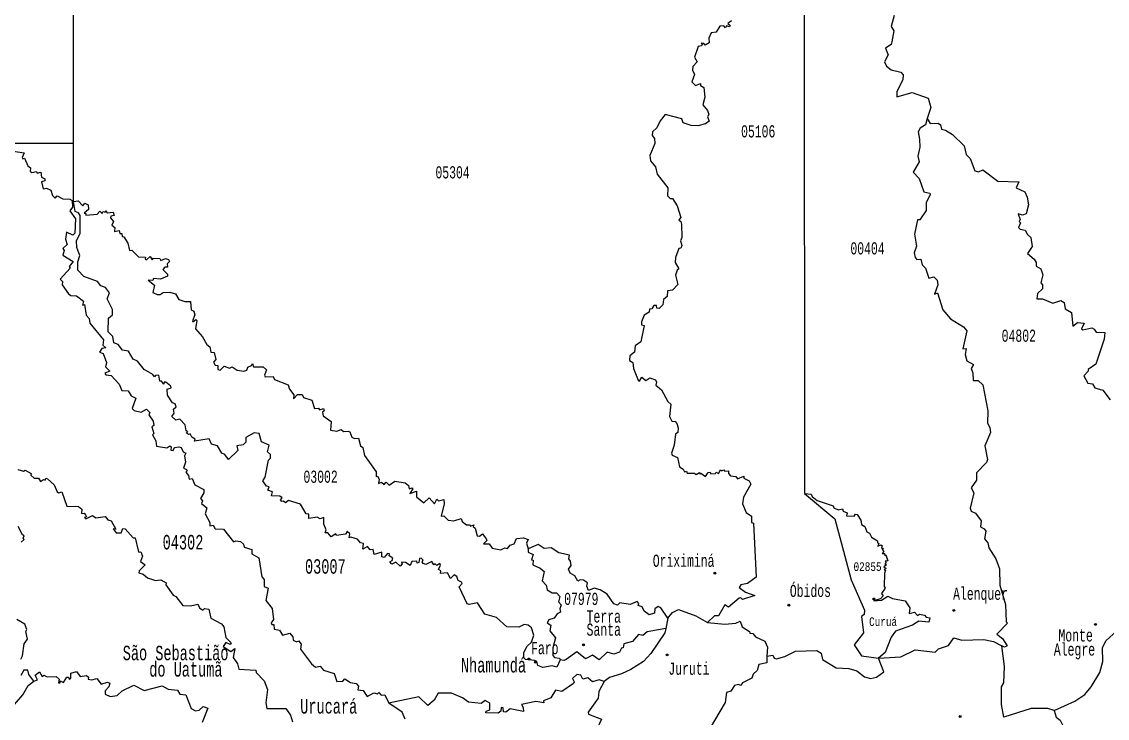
# Model space of a CAD drawing. Header units: millimetres. Extents: x 9851 to 10267, y 23387 to 23778.
# Drawn here: x 9999.4 to 10050.6, y 23700.3 to 23733.2 of the extents above; entities that cross this region are included whole.
import ezdxf
from ezdxf.enums import TextEntityAlignment as Align

# ---------------------------------------------------------------- set-up
doc = ezdxf.new("R2010")
doc.units = ezdxf.units.MM
doc.layers.add('3', color=7, linetype='Continuous')
doc.styles.add('MONOTXT', font='MONOTXT', dxfattribs={"height": 0.2})

# ---------------------------------------------------------------- blocks, each defined once
blk = doc.blocks.new('SEDE')
at = {"layer": '3', "color": 7, "linetype": 'Continuous'}
blk.add_circle((0, 0), 0.00451, dxfattribs=at)

msp = doc.modelspace()

# ---------------------------------------------------------------- linework, layer by layer
at = {"color": 7, "linetype": 'Continuous'}
for p, q in [((10036.303, 23740.325), (10036.319, 23710.888)), ((10001.802, 23727.432), (10001.802, 23737.074)), ((9998.834, 23727.432), (10001.802, 23727.432)), ((10001.806, 23724.687), (10001.802, 23727.432)), ((10029.865, 23705.014), (10029.772, 23704.527))]:
    msp.add_line(p, q, dxfattribs=at)
for points in [[(10032.875, 23733.212), (10032.703, 23733.089), (10032.808, 23732.999), (10032.778, 23732.931), (10032.639, 23732.976), (10032.581, 23732.887), (10032.503, 23732.98), (10032.325, 23732.962), (10032.153, 23732.674), (10031.914, 23732.65), (10031.806, 23732.39), (10031.809, 23732.18), (10031.63, 23732.059), (10031.557, 23732.147), (10031.435, 23732.152), (10031.491, 23732.108), (10031.46, 23732.031), (10031.292, 23732.009), (10031.131, 23731.493), (10031.246, 23731.271), (10031.039, 23731.052), (10031.028, 23730.877), (10031.119, 23730.678), (10030.992, 23730.335), (10031.167, 23730.154), (10031.41, 23730.251), (10031.411, 23730.164), (10031.562, 23730.067), (10031.604, 23729.602), (10031.524, 23729.252), (10031.741, 23728.982), (10031.801, 23728.796), (10031.737, 23728.678), (10031.809, 23728.48), (10031.643, 23728.358), (10031.279, 23728.263), (10030.962, 23728.264), (10030.594, 23728.392), (10030.526, 23728.584), (10029.739, 23728.792), (10029.5, 23728.499), (10029.351, 23728.168), (10029.144, 23727.97), (10029.125, 23727.805), (10029.231, 23727.656), (10029.255, 23727.424), (10029.009, 23726.848), (10029.046, 23726.6), (10029.277, 23726.322), (10029.365, 23725.972), (10029.861, 23725.336), (10029.856, 23724.954), (10029.971, 23724.817), (10030.084, 23724.824), (10030.304, 23724.483), (10030.476, 23723.928), (10030.388, 23723.821), (10030.485, 23723.742), (10030.505, 23723.607), (10030.533, 23722.987), (10030.465, 23722.825), (10030.529, 23722.599), (10030.483, 23722.472), (10030.391, 23722.465), (10030.219, 23722.038), (10030.209, 23721.798), (10030.387, 23721.507), (10030.3, 23721.441), (10030.227, 23721.205), (10030.33, 23720.769), (10030.087, 23720.5), (10029.845, 23720.464), (10029.84, 23720.199), (10029.664, 23720.055), (10029.628, 23719.805), (10029.456, 23719.623), (10029.353, 23719.642), (10029.325, 23719.773), (10029.208, 23719.77), (10029.117, 23719.613), (10028.995, 23719.596), (10028.981, 23719.465), (10028.741, 23719.318), (10028.62, 23719), (10028.628, 23718.86), (10028.743, 23718.831), (10028.594, 23718.058), (10028.326, 23717.868), (10028.297, 23717.574), (10028.078, 23717.397), (10028.057, 23717.182), (10028.215, 23717.073), (10028.249, 23716.801), (10028.465, 23716.239), (10028.535, 23716.201), (10028.632, 23716.392), (10028.829, 23716.238), (10029.022, 23716.355), (10029.277, 23716.264), (10029.331, 23716.158), (10029.297, 23716.008), (10029.566, 23715.784), (10029.867, 23715.232), (10030.01, 23715.118), (10029.94, 23714.524), (10030.054, 23714.303), (10030.204, 23714.3), (10030.288, 23714.208), (10030.346, 23713.988), (10030.342, 23713.782), (10030.223, 23713.703), (10030.161, 23713.17), (10030.032, 23712.795), (10030.069, 23712.711), (10030.325, 23712.589), (10030.42, 23712.157), (10030.594, 23712.047), (10030.65, 23711.919), (10030.752, 23711.946), (10030.772, 23711.853), (10031.127, 23711.85), (10031.208, 23711.785), (10031.353, 23711.885), (10031.379, 23711.806), (10031.426, 23711.849), (10031.65, 23711.696), (10031.764, 23711.888), (10031.862, 23711.903), (10031.897, 23711.821), (10032.12, 23711.834), (10032.146, 23711.899), (10032.259, 23711.837), (10032.357, 23712.018), (10032.395, 23711.964), (10032.515, 23712.018), (10032.551, 23711.955), (10032.733, 23711.971), (10032.734, 23711.832), (10032.827, 23711.734), (10033.068, 23711.691), (10033.147, 23711.585), (10033.452, 23711.713), (10033.45, 23711.619), (10033.702, 23711.487), (10033.783, 23711.339), (10033.438, 23710.716), (10033.395, 23710.406), (10033.557, 23709.994), (10033.815, 23709.822), (10033.818, 23709.705), (10033.819, 23709.522), (10033.911, 23709.491), (10034.04, 23706.944), (10033.626, 23706.646), (10033.316, 23706.584), (10033.231, 23706.459), (10033.525, 23706.231), (10033.978, 23706.073), (10033.389, 23705.886), (10033.309, 23705.975), (10033.231, 23705.958), (10032.735, 23705.527), (10032.557, 23705.641), (10032.256, 23705.116), (10032.066, 23705.121), (10031.73, 23704.809)], [(10040.543, 23733.46), (10040.41, 23732.951), (10040.528, 23732.74), (10040.44, 23732.221), (10040.408, 23732.094), (10040.147, 23731.923), (10040.26, 23731.606), (10040.086, 23731.285), (10040.191, 23731.075), (10040.41, 23730.897), (10040.86, 23730.787), (10040.98, 23730.659), (10040.955, 23730.433), (10040.68, 23729.875), (10040.683, 23729.63), (10041.392, 23729.833), (10042.154, 23729.562), (10042.284, 23729.129), (10042.113, 23728.596)], [(10042.113, 23728.596), (10042.026, 23728.302), (10041.779, 23728.146), (10041.677, 23727.978), (10041.749, 23727.633), (10041.758, 23727.255), (10041.665, 23726.824), (10041.724, 23726.557), (10041.44, 23726.07), (10041.723, 23725.768), (10041.955, 23725.137), (10042.234, 23725.072), (10042.242, 23725.008), (10042.061, 23724.625), (10042.058, 23724.26), (10041.759, 23723.818), (10041.652, 23723.816), (10041.514, 23723.137), (10041.603, 23722.569), (10041.5, 23722.257), (10041.545, 23722.041), (10041.618, 23721.943), (10041.804, 23721.961), (10041.866, 23721.698), (10042.034, 23721.541), (10042.179, 23721.057), (10042.42, 23721.127), (10042.578, 23720.965), (10042.609, 23720.745), (10042.448, 23720.315), (10042.601, 23720.376), (10042.85, 23719.566), (10043.207, 23719.138), (10043.819, 23718.762), (10043.985, 23718.583), (10043.796, 23717.733), (10043.953, 23717.748), (10043.899, 23717.452), (10043.988, 23717.159), (10044.294, 23716.988), (10044.185, 23716.802), (10044.27, 23716.591), (10044.28, 23716.235), (10044.512, 23716.228), (10044.735, 23716.021), (10044.975, 23714.792), (10044.951, 23714.218), (10045.069, 23714.006), (10045.092, 23713.782), (10044.827, 23713.141), (10044.952, 23712.499), (10044.904, 23712.36), (10044.43, 23711.869), (10044.434, 23711.517), (10044.184, 23711.16), (10044.317, 23710.931), (10044.142, 23710.198), (10044.19, 23710.058), (10044.395, 23709.961), (10044.656, 23709.604), (10044.623, 23709.32), (10044.802, 23709.232), (10044.874, 23709.114), (10044.817, 23708.749), (10044.977, 23708.572), (10045.025, 23708.325), (10045.352, 23707.803), (10045.515, 23707.333), (10045.543, 23706.574), (10045.8, 23705.65), (10045.835, 23704.832), (10045.901, 23704.774), (10045.404, 23704.25), (10045.664, 23704.053), (10045.877, 23703.702), (10045.766, 23703.631), (10045.634, 23703.703)], [(10042.113, 23728.596), (10042.243, 23728.366), (10042.619, 23728.374), (10042.736, 23728.3), (10042.788, 23728.092), (10042.966, 23728.056), (10043.305, 23727.841), (10043.858, 23727.312), (10043.944, 23726.905), (10044.143, 23726.714), (10044.35, 23726.133), (10044.531, 23726.083), (10044.735, 23726.18), (10045.449, 23725.641), (10046.433, 23725.619), (10046.31, 23725.332), (10046.713, 23725.136), (10046.836, 23724.885), (10046.886, 23724.518), (10046.778, 23724.102), (10046.611, 23724.043), (10046.41, 23724.098), (10046.491, 23723.835), (10046.445, 23723.745), (10046.521, 23723.681), (10046.426, 23723.448), (10046.493, 23723.375), (10046.741, 23723.333), (10046.838, 23723.127), (10046.995, 23722.99), (10047.072, 23722.564), (10046.848, 23722.233), (10047.158, 23721.965), (10047.257, 23721.81), (10047.258, 23721.625), (10047.477, 23721.499), (10047.566, 23721.22), (10047.47, 23720.84), (10047.549, 23720.751), (10047.546, 23720.558), (10047.32, 23720.344), (10047.288, 23720.09), (10047.558, 23720.089), (10048.044, 23719.888), (10048.425, 23720.016), (10048.569, 23719.909), (10048.618, 23719.612), (10048.923, 23719.446), (10048.992, 23718.8), (10049.208, 23718.976), (10049.519, 23718.941), (10049.398, 23718.665), (10049.459, 23718.617), (10049.876, 23718.711), (10049.997, 23718.661), (10050.089, 23718.507), (10050.501, 23718.501), (10050.464, 23718.175), (10050.065, 23716.995), (10049.704, 23716.749), (10049.713, 23716.679), (10049.51, 23716.451), (10049.694, 23716.108), (10049.912, 23716.071), (10050.02, 23715.878), (10050.407, 23715.78), (10050.753, 23715.324)], [(9998.955, 23727.052), (9999.485, 23726.988), (9999.377, 23726.76), (9999.419, 23726.691), (9999.488, 23726.724), (9999.655, 23726.368), (9999.78, 23726.28), (9999.76, 23726.121), (9999.833, 23726.06), (10000.06, 23726.102), (10000.099, 23726.024), (10000.266, 23726.068), (10000.299, 23725.835), (10000.455, 23725.746), (10000.447, 23725.666), (10000.291, 23725.61), (10000.369, 23725.274), (10000.53, 23725.305), (10000.744, 23725.224), (10000.81, 23724.968), (10000.941, 23724.835), (10001.041, 23724.955), (10001.302, 23724.816), (10001.627, 23724.801), (10001.743, 23724.731), (10001.765, 23724.422), (10001.63, 23724.239), (10001.895, 23723.864), (10001.865, 23723.189), (10001.781, 23723.093), (10001.479, 23723.239), (10001.425, 23722.904), (10001.51, 23722.652), (10001.309, 23722.46), (10001.372, 23722.376), (10001.305, 23722.149), (10001.799, 23721.856), (10001.597, 23721.609), (10001.645, 23721.533), (10001.172, 23721.011), (10001.295, 23720.906), (10001.267, 23720.742), (10001.575, 23720.316), (10001.686, 23720.242), (10001.942, 23720.223), (10002.278, 23719.979), (10002.226, 23719.792), (10002.319, 23719.813), (10002.403, 23719.32), (10002.544, 23719.163), (10002.578, 23718.942), (10003.226, 23718.153), (10003.197, 23717.906), (10003.33, 23717.779), (10003.146, 23717.748), (10003.034, 23717.567), (10003.203, 23717.507), (10003.365, 23717.077), (10003.32, 23716.876), (10003.527, 23716.679), (10003.28, 23716.572), (10003.339, 23716.492), (10003.588, 23716.474), (10003.965, 23716.061), (10004.084, 23715.751), (10004.394, 23715.738), (10004.524, 23715.507), (10004.753, 23715.404), (10004.578, 23714.912), (10004.676, 23714.822), (10004.998, 23714.729), (10005.252, 23714.876), (10005.407, 23714.712), (10005.364, 23714.607), (10005.571, 23714.312), (10005.594, 23714.11), (10005.506, 23714.044), (10005.598, 23713.734), (10005.53, 23713.672), (10005.691, 23713.386), (10005.73, 23713.131), (10006.218, 23713.052), (10006.351, 23713.15), (10006.418, 23713.097), (10006.406, 23712.94), (10006.509, 23712.923), (10006.571, 23713.061), (10006.775, 23713.105), (10006.891, 23713.06), (10006.979, 23712.861), (10007.11, 23712.805), (10007.052, 23712.672), (10007.097, 23712.376), (10006.995, 23712.097), (10007.148, 23712.036), (10007.177, 23711.961), (10007.118, 23711.905), (10007.238, 23711.751), (10007.265, 23711.577), (10007.417, 23711.599), (10007.541, 23711.307), (10007.964, 23711.082), (10007.958, 23710.92), (10007.802, 23710.659), (10007.903, 23710.552), (10007.846, 23710.419), (10008.1, 23710.216), (10008.018, 23709.932), (10008.25, 23709.531), (10008.242, 23709.365), (10008.393, 23709.396), (10008.488, 23709.228), (10008.89, 23709.205), (10009.353, 23708.61), (10009.468, 23708.66), (10009.686, 23708.622), (10009.831, 23708.505), (10009.867, 23708.354), (10010.234, 23708.248), (10010.226, 23708.042), (10010.558, 23707.861), (10010.695, 23706.96), (10010.806, 23706.835), (10010.803, 23706.497), (10011, 23706.431), (10010.886, 23705.845), (10011.19, 23705.466), (10011.245, 23704.95), (10011.142, 23704.79), (10011.175, 23704.716), (10011.267, 23704.714), (10011.276, 23704.494), (10011.525, 23704.436), (10011.676, 23704.212), (10012.015, 23704.304), (10012.156, 23704.129), (10012.184, 23703.967), (10012.34, 23703.891), (10012.447, 23703.932), (10012.495, 23703.865), (10012.55, 23703.782), (10012.527, 23703.548), (10013.039, 23702.852), (10013.227, 23702.699), (10013.452, 23702.744), (10013.617, 23702.553), (10014.116, 23702.391), (10014.242, 23702.023), (10014.521, 23702.033), (10014.613, 23702.14), (10014.885, 23701.968), (10015.149, 23701.925), (10015.263, 23701.79), (10015.228, 23701.625), (10015.483, 23701.596), (10015.675, 23701.314), (10015.981, 23701.476), (10016.151, 23701.434), (10016.218, 23701.495), (10016.329, 23701.377), (10016.507, 23701.382), (10016.69, 23700.996)], [(10001.806, 23724.687), (10002.023, 23724.721), (10002.254, 23724.478), (10002.343, 23724.602), (10002.5, 23724.521), (10002.514, 23724.304), (10002.313, 23724.133), (10002.388, 23724.113), (10002.386, 23724.042), (10002.919, 23724.082), (10003.05, 23724.229), (10003.163, 23724.121), (10003.199, 23724.211), (10003.301, 23724.185), (10003.336, 23724.26), (10003.39, 23724.148), (10003.677, 23724.175), (10003.723, 23724.025), (10003.574, 23723.986), (10003.556, 23723.916), (10003.692, 23723.736), (10003.611, 23723.573), (10003.758, 23723.455), (10003.749, 23723.266), (10003.96, 23723.31), (10003.988, 23723.165), (10004.084, 23723.176), (10004.106, 23723.036), (10004.177, 23723.022), (10004.367, 23722.713), (10004.444, 23722.376), (10004.566, 23722.39), (10004.87, 23722.078), (10005.212, 23722.056), (10005.19, 23721.977), (10005.252, 23721.932), (10005.429, 23722.091), (10005.522, 23721.93), (10005.575, 23722.004), (10005.887, 23721.994), (10005.936, 23721.898), (10006.155, 23721.998), (10006.296, 23721.95), (10006.347, 23721.851), (10006.223, 23721.736), (10006.245, 23721.587), (10006.116, 23721.585), (10006.018, 23721.475), (10006.247, 23721.25), (10006.248, 23721.158), (10005.907, 23721.01), (10005.582, 23721.054), (10005.553, 23720.959), (10005.327, 23720.965), (10005.627, 23720.729), (10005.552, 23720.389), (10005.751, 23720.291), (10005.902, 23720.297), (10006.036, 23720.392), (10006.352, 23720.405), (10006.624, 23720.329), (10006.775, 23720.048), (10007.064, 23719.956), (10007.337, 23719.968), (10007.369, 23719.565), (10007.485, 23719.5), (10007.534, 23719.331), (10007.425, 23719.044), (10007.444, 23719), (10007.584, 23719.106), (10007.626, 23719.064), (10007.562, 23718.677), (10007.898, 23718.294), (10008.095, 23717.93), (10008.246, 23717.816), (10008.284, 23717.57), (10008.45, 23717.556), (10008.522, 23717.22), (10008.413, 23717.095), (10008.488, 23716.957), (10008.625, 23716.941), (10008.627, 23716.758), (10008.728, 23716.722), (10008.922, 23716.911), (10009.178, 23716.811), (10009.294, 23716.87), (10009.533, 23716.711), (10009.845, 23716.671), (10009.984, 23716.723), (10010.04, 23716.864), (10010.203, 23716.937), (10010.25, 23717.041), (10010.307, 23716.876), (10010.757, 23716.877), (10010.915, 23716.734), (10010.825, 23716.479), (10010.862, 23716.407), (10011.227, 23716.426), (10011.304, 23716.275), (10011.938, 23716.025), (10012.002, 23715.826), (10012.211, 23715.555), (10012.195, 23715.368), (10012.379, 23715.564), (10012.6, 23715.576), (10012.671, 23715.432), (10013.06, 23715.302), (10013.18, 23714.91), (10013.37, 23714.921), (10013.417, 23714.852), (10013.602, 23714.91), (10013.637, 23714.793), (10013.567, 23714.736), (10013.596, 23714.563), (10013.964, 23714.289), (10013.933, 23713.88), (10014.235, 23713.844), (10014.441, 23713.922), (10014.553, 23713.823), (10014.772, 23713.834), (10014.845, 23713.808), (10014.949, 23713.556), (10015.073, 23713.49), (10015.262, 23713.506), (10015.349, 23713.149), (10015.472, 23713.07), (10015.549, 23712.692), (10016.092, 23711.914), (10016.096, 23711.697), (10016.162, 23711.711), (10016.241, 23711.572), (10016.211, 23711.371), (10016.353, 23711.433), (10016.471, 23711.321), (10016.566, 23711.434), (10016.702, 23711.295), (10016.979, 23711.482), (10017.469, 23711.402), (10017.617, 23711.272), (10017.652, 23711.114), (10017.801, 23711.161), (10017.825, 23711.109), (10017.691, 23710.894), (10018, 23711.002), (10017.996, 23710.744), (10018.345, 23710.452), (10018.597, 23710.686), (10018.855, 23710.401), (10018.966, 23710.623), (10019.036, 23710.553), (10019.283, 23710.617), (10019.308, 23710.407), (10019.161, 23709.832), (10019.291, 23709.834), (10019.49, 23709.638), (10019.76, 23709.598), (10020.112, 23709.712), (10020.153, 23709.574), (10020.363, 23709.419), (10020.507, 23709.418), (10020.544, 23709.359), (10020.706, 23709.416), (10020.674, 23709.336), (10020.776, 23709.256), (10020.86, 23708.901), (10020.968, 23708.882), (10021.122, 23708.986), (10021.294, 23708.762), (10021.322, 23708.671), (10021.164, 23708.512), (10021.426, 23708.514), (10021.576, 23708.32), (10021.983, 23708.24), (10022.165, 23708.332), (10022.29, 23708.29), (10022.423, 23708.463), (10022.607, 23708.511), (10022.726, 23708.768), (10023.056, 23708.797), (10023.271, 23708.717), (10023.198, 23708.553), (10023.267, 23708.277)], [(10024.779, 23703.047), (10024.627, 23702.694), (10024.401, 23702.761), (10023.964, 23702.671), (10023.731, 23702.779), (10023.679, 23702.958), (10023.587, 23703.007), (10023.147, 23703.056), (10023.072, 23703.139), (10023.063, 23703.39), (10023.222, 23703.68), (10023.427, 23703.879), (10023.541, 23704.205), (10023.434, 23704.553), (10023.276, 23704.682), (10023.085, 23704.71), (10022.825, 23704.587), (10022.257, 23704.595), (10021.783, 23705.035), (10021.229, 23705.195), (10020.873, 23705.726), (10020.489, 23705.646), (10020.385, 23705.681), (10020.021, 23706.48), (10020.152, 23706.639), (10020.118, 23706.712), (10019.961, 23706.785), (10019.904, 23706.976), (10019.777, 23707.047), (10019.599, 23706.879), (10019.463, 23707.155), (10019.125, 23707.111), (10019.145, 23707.236), (10019.039, 23707.299), (10019.139, 23707.506), (10019.108, 23707.589), (10018.966, 23707.495), (10018.88, 23707.575), (10018.812, 23707.519), (10018.719, 23707.688), (10018.448, 23707.537), (10018.308, 23707.592), (10018.265, 23707.671), (10018.32, 23707.754), (10018.218, 23707.834), (10018.135, 23707.827), (10018.112, 23707.629), (10018.032, 23707.61), (10018.013, 23707.699), (10017.779, 23707.682), (10017.702, 23707.493), (10017.477, 23707.638), (10017.286, 23707.657), (10017.317, 23707.566), (10017.235, 23707.464), (10017.025, 23707.656), (10016.829, 23707.565), (10016.747, 23707.671), (10016.847, 23707.73), (10016.877, 23707.844), (10016.715, 23707.957), (10016.722, 23708.042), (10016.636, 23708.064), (10016.481, 23707.878), (10016.358, 23707.912), (10016.37, 23708.132), (10016.003, 23708.017), (10015.951, 23708.243), (10015.819, 23708.228), (10015.685, 23708.385), (10015.469, 23708.268), (10015.505, 23708.529), (10015.363, 23708.559), (10015.222, 23708.745), (10014.897, 23708.835), (10014.822, 23708.799), (10014.856, 23708.996), (10014.73, 23709.094), (10014.642, 23708.968), (10014.218, 23708.91), (10014.186, 23708.99), (10013.969, 23708.853), (10013.815, 23709.034), (10013.687, 23709.037), (10013.731, 23709.182), (10013.633, 23709.441), (10013.625, 23709.756), (10013.457, 23709.697), (10013.308, 23709.784), (10012.919, 23709.717), (10012.918, 23709.916), (10012.784, 23709.939), (10012.517, 23710.399), (10011.957, 23710.564), (10011.814, 23710.461), (10011.716, 23710.537), (10011.635, 23710.51), (10011.572, 23710.599), (10011.652, 23710.695), (10011.55, 23710.768), (10011.153, 23710.781), (10011.202, 23710.966), (10010.986, 23711.047), (10011.048, 23711.206), (10010.915, 23711.235), (10010.748, 23711.495), (10010.849, 23711.666), (10011.011, 23712.471), (10011.113, 23712.564), (10011.102, 23712.736), (10010.967, 23712.866), (10011.037, 23713.171), (10010.684, 23713.34), (10010.58, 23713.735), (10010.333, 23713.763), (10009.938, 23713.532), (10009.937, 23713.322), (10009.814, 23713.192), (10009.519, 23713.151), (10009.564, 23712.933), (10009.13, 23712.5), (10008.946, 23712.736), (10008.811, 23712.8), (10008.604, 23713.14), (10008.322, 23713.231), (10008.209, 23713.471), (10007.523, 23713.364), (10007.558, 23713.453), (10007.394, 23713.56), (10007.313, 23713.712), (10007.234, 23713.674), (10007.144, 23713.746), (10007.2, 23713.828), (10007.129, 23713.859), (10007.072, 23714.137), (10006.83, 23714.399), (10006.64, 23714.354), (10006.456, 23714.526), (10006.562, 23714.695), (10006.522, 23714.883), (10006.65, 23714.984), (10006.609, 23715.126), (10006.48, 23715.169), (10006.249, 23715.536), (10006.225, 23715.815), (10006.418, 23715.877), (10006.397, 23715.962), (10006.167, 23716.157), (10006.085, 23716.154), (10006.075, 23716.065), (10005.957, 23716.201), (10005.88, 23716.2), (10005.837, 23716.48), (10005.672, 23716.464), (10005.634, 23716.399), (10005.55, 23716.517), (10005.15, 23716.751), (10004.831, 23717.145), (10004.618, 23717.243), (10004.407, 23717.608), (10004.116, 23717.666), (10003.921, 23717.924), (10003.704, 23718.008), (10003.661, 23718.312), (10003.437, 23718.523), (10003.464, 23719.175), (10003.648, 23719.326), (10003.655, 23719.411), (10003.65, 23719.582), (10003.403, 23720.082), (10003.505, 23720.375), (10003.317, 23720.623), (10003.096, 23720.707), (10002.936, 23720.9), (10002.291, 23721.146), (10002.01, 23721.439), (10002.006, 23721.839), (10002.102, 23722.141), (10001.963, 23722.504), (10001.946, 23722.831), (10002.125, 23723.188), (10002.118, 23724.017), (10002.036, 23724.152), (10001.891, 23724.205), (10001.806, 23724.687)], [(10048.098, 23700.643), (10049.074, 23701.086), (10049.552, 23701.401), (10049.852, 23701.76), (10050.253, 23702.438), (10050.396, 23702.963), (10050.384, 23703.61), (10050.549, 23703.934), (10051.233, 23704.572), (10052.452, 23705.252), (10052.857, 23705.59), (10052.897, 23705.836), (10052.792, 23705.948), (10052.3, 23705.867), (10051.997, 23705.734), (10053.697, 23714.988)], [(9999.184, 23712.03), (9999.446, 23711.945), (9999.531, 23712.002), (9999.812, 23711.845), (9999.788, 23711.754), (9999.945, 23711.612), (10000.151, 23711.621), (10000.246, 23711.468), (10000.386, 23711.562), (10000.465, 23711.532), (10000.501, 23711.612), (10000.579, 23711.594), (10000.901, 23711.305), (10001.039, 23710.979), (10001.118, 23710.921), (10001.258, 23710.972), (10001.489, 23710.292), (10002.044, 23710.277), (10002.196, 23710.153), (10002.185, 23709.954), (10002.309, 23709.964), (10002.367, 23709.892), (10002.414, 23709.793), (10002.331, 23709.764), (10002.396, 23709.699), (10002.701, 23709.863), (10002.86, 23709.74), (10003.307, 23709.811), (10003.426, 23709.657), (10003.588, 23709.605), (10003.808, 23709.216), (10003.675, 23709.223), (10003.823, 23709.039), (10004.053, 23709.031), (10004.133, 23709.238), (10004.245, 23709.228), (10004.621, 23708.796), (10004.723, 23708.808), (10004.867, 23708.203), (10004.896, 23708.131), (10004.984, 23708.134), (10005.066, 23707.929), (10004.975, 23707.691), (10005.188, 23707.528), (10004.904, 23707.244), (10004.892, 23707.144), (10005.091, 23707.09), (10005.298, 23706.911), (10005.683, 23706.79), (10005.924, 23706.817), (10006.175, 23706.684), (10006.172, 23706.584), (10006.518, 23706.102), (10006.638, 23706.039), (10006.973, 23705.606), (10007.337, 23705.593), (10007.675, 23705.669), (10007.75, 23705.503), (10007.916, 23705.38), (10007.998, 23705.464), (10008.203, 23705.43), (10008.289, 23705.014), (10008.798, 23704.739), (10008.912, 23704.605), (10009.005, 23704.099), (10009.246, 23703.85), (10009.209, 23703.771), (10008.993, 23703.857), (10008.869, 23703.676), (10009.234, 23703.434), (10009.424, 23703.573), (10009.343, 23703.149), (10009.542, 23702.845), (10009.608, 23702.598), (10010.412, 23702.545), (10010.429, 23702.44), (10010.815, 23702.042), (10010.965, 23701.644), (10010.888, 23701.012), (10010.931, 23700.739), (10011.831, 23700.736), (10012.047, 23700.432), (10012.149, 23700.119)], [(10036.319, 23710.888), (10036.627, 23710.866), (10036.676, 23710.748), (10036.918, 23710.571), (10037.676, 23710.316), (10037.707, 23710.219), (10037.9, 23710.12), (10038.112, 23710.176), (10038.142, 23710.064), (10038.333, 23709.984), (10038.297, 23709.844), (10038.654, 23709.826), (10038.726, 23709.924), (10038.805, 23709.906), (10038.979, 23709.635), (10039.013, 23709.436), (10039.164, 23709.342), (10039.264, 23709.087), (10039.379, 23709.02), (10039.485, 23708.826), (10039.763, 23708.656), (10039.758, 23708.558), (10039.818, 23708.532), (10039.781, 23708.405), (10039.922, 23708.477), (10039.985, 23708.417), (10039.956, 23708.31), (10040.047, 23708.301), (10039.985, 23708.252), (10040.058, 23708.16), (10039.983, 23708.067), (10040.099, 23708.062), (10040.112, 23707.957), (10040.161, 23707.997), (10040.246, 23707.71), (10040.119, 23707.692), (10040.178, 23707.625), (10040.112, 23707.552), (10040.186, 23707.521), (10040.057, 23707.439), (10040.172, 23707.346), (10040.071, 23707.293), (10040.143, 23707.259), (10040.097, 23707.127), (10040.075, 23706.51), (10040.124, 23706.423), (10039.947, 23706.166), (10040.025, 23706.064), (10039.901, 23705.928), (10039.585, 23705.834), (10039.944, 23705.858), (10040.252, 23706.05), (10040.468, 23705.939), (10041.069, 23705.829), (10041.288, 23705.489), (10041.25, 23705.223), (10041.514, 23705.296), (10041.645, 23705.135), (10041.744, 23705.19), (10041.98, 23705.154), (10042.066, 23705.059), (10042.241, 23705.027), (10042.182, 23704.825), (10041.714, 23704.867), (10041.423, 23704.685), (10040.609, 23704.393), (10040.411, 23704.105), (10040.117, 23703.392), (10039.808, 23703.127)], [(10036.319, 23710.888), (10037.756, 23709.696), (10038.523, 23706.817), (10039.154, 23705.38), (10039.13, 23705.18), (10039.004, 23705.083), (10039.106, 23704.321), (10038.664, 23703.753), (10039.015, 23703.225), (10039.808, 23703.127)], [(9999.33, 23708.596), (9999.48, 23708.722), (9999.431, 23708.786), (9999.483, 23708.903), (9999.392, 23708.948), (9999.192, 23709.344)], [(10029.865, 23705.014), (10029.537, 23705.494), (10029.413, 23705.563), (10029.254, 23705.449), (10029.234, 23705.251), (10028.991, 23705.161), (10028.745, 23705.336), (10028.647, 23705.549), (10028.467, 23705.609), (10028.492, 23705.701), (10028.41, 23705.799), (10028.082, 23705.647), (10027.598, 23705.73), (10027.488, 23705.616), (10027.31, 23705.69), (10026.995, 23706.142), (10026.668, 23706.342), (10026.395, 23706.42), (10026.127, 23706.322), (10026.043, 23706.522), (10026.073, 23706.672), (10025.885, 23706.806), (10025.726, 23706.826), (10025.615, 23706.763), (10025.468, 23707.012), (10025.249, 23707.14), (10025.168, 23707.321), (10025.295, 23707.502), (10025.271, 23707.704), (10025.185, 23707.81), (10025.222, 23707.989), (10024.721, 23708.096), (10024.363, 23708.335), (10024.022, 23708.298), (10023.74, 23708.488), (10023.267, 23708.277)], [(10023.267, 23708.277), (10023.271, 23708.132), (10023.513, 23708.009), (10023.432, 23707.762), (10023.503, 23707.746), (10023.487, 23707.525), (10023.84, 23707.374), (10024.021, 23707.217), (10023.934, 23706.771), (10024.122, 23706.562), (10024.162, 23706.345), (10024.398, 23706.207), (10024.602, 23706.203), (10024.774, 23706.03), (10024.708, 23705.787), (10024.835, 23705.637), (10024.765, 23705.454), (10024.79, 23705.287), (10024.645, 23705.216), (10024.497, 23705.001), (10024.244, 23704.923), (10024.163, 23704.786), (10024.339, 23704.678), (10024.302, 23704.407), (10024.568, 23704.074), (10024.441, 23703.601), (10024.429, 23703.243), (10024.517, 23703.146), (10024.747, 23703.125), (10024.779, 23703.047)], [(9999.318, 23703.078), (9999.407, 23703.223), (9999.472, 23703.79), (9999.629, 23704.023), (9999.562, 23704.383), (9999.609, 23704.472), (9999.515, 23704.724), (9999.133, 23704.942)], [(10029.865, 23705.014), (10030.085, 23705.278), (10030.375, 23705.41), (10031.192, 23705.113), (10031.73, 23704.809)], [(10029.772, 23704.527), (10028.89, 23704.369), (10028.68, 23704.197), (10028.473, 23704.235), (10028.195, 23703.914), (10027.782, 23703.789), (10027.759, 23703.605), (10027.672, 23703.587), (10027.589, 23703.396), (10027.32, 23703.302), (10027.003, 23703.409), (10026.617, 23703.036), (10026.315, 23703.258), (10025.976, 23703.092), (10025.562, 23703.414), (10025.061, 23703.049), (10024.951, 23703.002), (10024.779, 23703.047)], [(10029.772, 23704.527), (10029.73, 23704.317), (10029.06, 23703.342), (10028.716, 23702.966), (10028.119, 23702.586), (10027.685, 23702.372), (10027.115, 23702.204), (10026.86, 23702.01)], [(10031.73, 23704.809), (10032.552, 23704.724), (10033.068, 23704.772), (10033.277, 23704.874), (10033.375, 23704.602), (10033.727, 23704.379), (10033.737, 23704.298), (10033.877, 23704.283), (10034.01, 23704.126), (10034.437, 23703.915), (10034.568, 23703.631), (10034.54, 23703.214)], [(10039.808, 23703.127), (10040.869, 23703.18), (10041.538, 23703.517), (10042.479, 23703.396), (10042.636, 23703.553), (10043.112, 23703.725), (10043.369, 23704.082), (10043.743, 23703.97), (10044.789, 23704.003), (10045.243, 23703.911), (10045.634, 23703.703)], [(10034.54, 23703.214), (10034.816, 23703.259), (10034.885, 23703.112), (10034.991, 23703.094), (10035.388, 23703.191), (10035.884, 23703.452), (10036.892, 23703.477), (10037.098, 23703.359), (10037.165, 23703.056), (10037.819, 23702.658), (10038.407, 23702.626), (10038.78, 23702.529), (10039.142, 23702.236), (10039.439, 23702.162), (10039.723, 23702.23), (10040.058, 23702.469), (10039.808, 23703.127)], [(10048.098, 23700.643), (10047.808, 23700.744), (10047.017, 23700.74), (10045.719, 23700.329), (10045.609, 23700.936), (10045.612, 23701.769), (10045.726, 23701.957), (10045.756, 23702.733), (10045.634, 23703.703)], [(10034.54, 23703.214), (10034.545, 23702.892), (10034.16, 23702.826), (10034.076, 23702.53), (10033.889, 23702.371), (10033.834, 23702.174), (10033.384, 23701.957), (10033.29, 23701.821), (10033.198, 23701.876), (10033.017, 23701.821), (10032.845, 23701.568), (10032.642, 23701.495), (10032.566, 23701.031), (10027.311, 23692.149)], [(9999.932, 23702.037), (9999.697, 23702.356), (9999.646, 23702.559), (9999.462, 23702.56), (9999.314, 23702.3)], [(9999.932, 23702.037), (10000.113, 23702.094), (9999.999, 23702.323), (10000.195, 23702.467), (10000.328, 23702.246), (10000.408, 23702.319), (10000.562, 23702.239), (10000.992, 23702.258), (10001.128, 23702.134), (10001.1, 23701.956), (10001.177, 23701.955), (10001.183, 23702.047), (10001.341, 23701.967), (10001.485, 23702.224), (10001.569, 23702.217), (10001.604, 23702.135), (10001.681, 23702.178), (10001.681, 23702.406), (10001.946, 23702.49), (10002.123, 23702.251), (10002.425, 23702.305), (10002.511, 23702.224), (10002.503, 23702.129), (10002.665, 23702.092), (10002.907, 23702.159), (10003.109, 23701.898), (10003.42, 23701.99), (10003.515, 23701.933), (10003.478, 23701.772), (10003.302, 23701.575), (10003.303, 23701.421), (10003.535, 23701.312), (10003.87, 23701.349), (10004.109, 23701.581), (10004.652, 23701.847), (10005.138, 23701.598), (10005.999, 23701.815), (10006.271, 23701.649), (10006.713, 23701.606), (10006.835, 23701.413), (10007.113, 23701.39), (10007.365, 23700.746), (10007.57, 23700.632), (10007.733, 23700.66), (10007.931, 23700.834), (10008.155, 23700.766), (10007.877, 23700.076)], [(10026.86, 23702.01), (10026.627, 23702.092), (10026.314, 23702.001), (10026.094, 23702.192), (10025.851, 23702.13), (10025.752, 23702.312), (10025.565, 23702.351), (10025.357, 23702.158), (10025.44, 23701.999), (10025.411, 23701.926), (10024.86, 23701.55), (10024.562, 23701.606), (10024.343, 23701.244), (10023.999, 23701.108), (10024.016, 23701.009), (10023.627, 23701.078), (10022.954, 23700.934), (10023.038, 23700.792), (10023.045, 23700.595), (10022.427, 23700.728), (10022.213, 23700.576), (10022.11, 23700.591), (10022.098, 23700.778), (10021.994, 23700.794), (10021.987, 23700.614), (10021.858, 23700.526), (10021.277, 23700.539), (10021.287, 23700.619), (10021.463, 23700.677), (10021.457, 23701), (10021.246, 23701.122), (10021.056, 23700.985), (10020.451, 23701.037), (10020.168, 23701.242), (10019.651, 23701.47), (10019.03, 23701.473), (10018.833, 23701.144), (10018.538, 23700.885), (10018.107, 23701.296), (10016.69, 23700.996)], [(9997.988, 23699.996), (9998.036, 23700.321), (9999.027, 23700.939), (9999.423, 23701.382), (9999.661, 23701.823), (9999.932, 23702.037)], [(10026.86, 23702.01), (10026.613, 23701.552), (10026.57, 23701.235), (10026.101, 23700.566), (10026.112, 23700.481), (10026.738, 23700.232), (10023.078, 23692.368)], [(10017.465, 23700.243), (10017.33, 23700.573), (10016.69, 23700.996)], [(10048.098, 23700.643), (10048.191, 23700.334), (10048.384, 23700.187), (10048.493, 23699.978), (10048.435, 23699.732), (10048.328, 23699.645), (10048.218, 23698.971), (10048.638, 23698.629), (10048.925, 23698.507), (10048.972, 23698.394), (10048.906, 23698.234), (10049.1, 23698.115), (10049.095, 23697.912), (10049.28, 23697.752), (10049.15, 23697.636), (10049.168, 23697.568), (10049.712, 23697.168), (10049.847, 23696.66), (10049.727, 23695.932)]]:
    msp.add_lwpolyline(points, dxfattribs=at)
for p in [(10032.091, 23707.138), (10035.572, 23705.618), (10039.585, 23705.913), (10043.369, 23705.377), (10050.06, 23704.716), (10025.883, 23703.752), (10023.302, 23703.08), (10023.622, 23702.932), (10029.83, 23703.271), (10043.669, 23700.363)]:
    msp.add_point(p, dxfattribs=at)

# ---------------------------------------------------------------- block references
for p, xscale, yscale, zscale, rotation in [((10032.091, 23707.138), 10.00001717423969, 10.00001717423969, 10, 0.1061881560579578), ((10039.585, 23705.913), 9.999980974445961, 9.999980974445961, 10, 0.1344699569953684), ((10035.572, 23705.618), 10.00002032764651, 10.00002032764651, 10, 0.1155262861984374), ((10043.369, 23705.377), 9.999987071270493, 9.999987071270493, 10, 0.148610586513831), ((10050.06, 23704.716), 10.00000000000001, 10.00000000000001, 10.00000000000001, 0.1723561303285177), ((10025.883, 23703.752), 10, 10, 10, 0.05469495051106083), ((10023.302, 23703.08), 10, 10, 10, 0.03495141368114385), ((10023.622, 23702.932), 10, 10, 10, 0.03575182752947018), ((10029.83, 23703.271), 10.00000000000001, 10.00000000000001, 10.00000000000001, 0.07443847435179873), ((10043.669, 23700.363), 9.999980756303323, 9.999980756303323, 10, 0.1339363480027309)]:
    msp.add_blockref('SEDE', p, dxfattribs=dict(at, xscale=xscale, yscale=yscale, zscale=zscale, rotation=rotation))

# ---------------------------------------------------------------- texts
at = {"color": 7, "linetype": 'Continuous', "style": 'MONOTXT'}
for s, height, width, p in [('05106', 0.5749, 0.65, (10034.131, 23727.996)), ('05304', 0.5749, 0.649999, (10019.703, 23726.06)), ('00404', 0.5749, 0.649998, (10039.292, 23722.471)), ('04802', 0.575, 0.650002, (10046.434, 23718.346)), ('03002', 0.5751, 0.649999, (10013.472, 23711.688)), ('04302', 0.683, 0.649998, (10006.977, 23708.596)), ('03007', 0.683, 0.649998, (10013.697, 23707.45)), ('07979', 0.5752, 0.65, (10025.779, 23705.918)), ('Urucar%%225 ', 0.68334, 0.649999, (10014.048, 23700.87))]:
    msp.add_text(s, height=height, dxfattribs=dict(at, width=width)).set_placement(p, align=Align.MIDDLE)
at = {"color": 7, "linetype": 'Continuous', "style": 'MONOTXT', "width": 0.649999}
msp.add_text('Oriximin%%225 ', height=0.57518, dxfattribs=at).set_placement((10032.39, 23707.433), align=Align.RIGHT)
at = {"color": 7, "linetype": 'Continuous', "style": 'MONOTXT'}
for s, height, width, p in [('02855', 0.4098, 0.745635, (10038.632, 23707.236)), ('%%211bidos', 0.5752, 0.650002, (10035.625, 23706.01)), ('Alenquer', 0.5752, 0.65, (10043.332, 23705.875)), ('Faro', 0.5753, 0.649999, (10023.41, 23703.308))]:
    msp.add_text(s, height=height, dxfattribs=dict(at, width=width)).set_placement(p)
at = {"color": 7, "linetype": 'Continuous', "style": 'MONOTXT', "width": 0.65}
for s, p in [('Terra ', (10026.029, 23704.801)), ('Santa', (10026.029, 23704.179))]:
    msp.add_text(s, height=0.5768, rotation=359.9992, dxfattribs=at).set_placement(p)
at = {"color": 7, "linetype": 'Continuous', "style": 'MONOTXT'}
for s, height, width, p in [('Curu%%225', 0.4099, 0.745627, (10039.366, 23705.047)), ('Juruti', 0.5753, 0.650002, (10029.891, 23702.911))]:
    msp.add_text(s, height=height, dxfattribs=dict(at, width=width)).set_placement(p, align=Align.TOP_LEFT)
for s, height, rotation, width, p in [('Monte ', 0.5776, 359.9983, 0.649999, (10050.254, 23704.485)), ('Alegre', 0.5776, 359.9983, 0.649999, (10050.036, 23703.817)), ('Nhamund%%225', 0.68323, 0, 0.65, (10023.172, 23703.128))]:
    msp.add_text(s, height=height, rotation=rotation, dxfattribs=dict(at, width=width)).set_placement(p, align=Align.TOP_RIGHT)
at = {"color": 7, "linetype": 'Continuous', "style": 'MONOTXT', "width": 0.649998}
for s, p in [('S%%227o Sebasti%%227o ', (10009.507, 23703.022)), ('do Uatum%%227', (10008.84, 23702.25))]:
    msp.add_text(s, height=0.68238, rotation=359.9988, dxfattribs=at).set_placement(p, align=Align.RIGHT)

doc.saveas('drawing.dxf')
